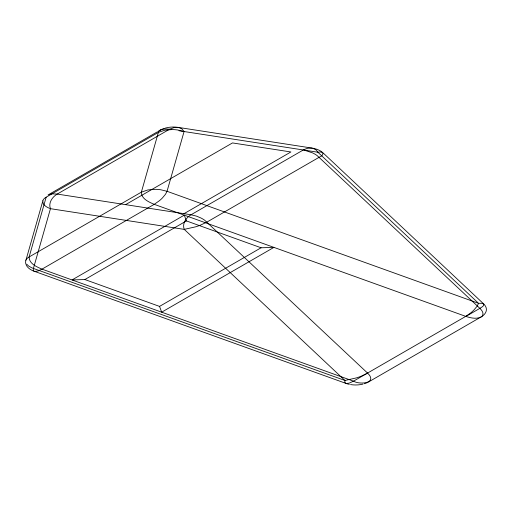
<?xml version="1.0" encoding="UTF-8"?>
<svg xmlns="http://www.w3.org/2000/svg" width="512" height="512" viewBox="0 0 512 512"><rect width="100%" height="100%" fill="white"/><g stroke="black" fill="none" stroke-linecap="round" stroke-linejoin="round"><path stroke-width="0.77" d="M26.08 259.712L42.874 200.768C42.112 205.101 47.117 207.43 50.458 208.678L184.262 229.376L195.878 226.765A58.861 33.984 0 0 0 200.698 225.024L206.944 222.067L319.187 157.261C324.902 154.976 323.763 150.835 317.882 152.23L184.077 131.533L177.805 130.01A24.461 14.118 0 0 0 172.237 129.562L164.979 130.15L158.394 132.39L46.157 197.19A11.501 6.643 0 0 0 42.822 200.762M46.157 197.19L29.126 256.954C28.954 263.616 36.787 266.918 41.99 269.139L71.494 279.75M157.312 131.866L48.051 194.944L52.038 193.843L57.235 194.074L191.04 214.771L196.474 216.122L200.883 217.965A31.891 18.413 0 0 1 204.717 220.25L367.642 373.158C378.01 383.232 359.744 384.992 353.523 381.171L72.032 279.942L184.275 215.142L186.413 220.915L261.088 247.776L273.92 247.379L161.677 312.179L159.539 306.4L84.864 279.546L72.032 279.942M158.022 131.456C161.907 128.339 167.142 128.723 171.712 129.619M125.594 204.646L232.493 142.931L290.899 151.968L184.006 213.683M84.864 279.546L186.413 220.915M159.539 306.4L261.088 247.776M465.882 316.442L479.878 308.358C481.235 307.315 484.595 306.035 483.661 303.904L322.97 152.806M367.642 373.158L361.389 376.122A58.861 33.984 0 0 1 356.57 377.856L344.954 380.474L33.427 268.442A20.326 11.738 0 0 1 31.846 267.821L28.602 266.01L26.65 264.128M322.368 152.282A18.515 10.688 0 0 0 311.987 148.077L178.176 127.379L174.426 127.443L169.472 129.274L57.235 194.074C52.352 196.832 48.109 202.982 50.458 208.678L33.35 268.691L33.293 270.253L33.952 271.162L346.163 383.462L349.158 383.149L353.523 381.171L465.76 316.371L470.906 312.768A60.333 34.835 0 0 0 473.939 309.99L477.043 306.291L478.573 303.328L481.754 303.277L483.661 303.904A18.515 10.688 0 0 1 482.093 316.352L368.736 381.856A18.515 10.688 0 0 1 364.346 383.738M311.987 148.077L307.667 148.25L303.802 149.683L191.04 214.771C186.157 217.536 181.92 223.686 184.262 229.376L344.954 380.474L344.819 382.285L345.856 383.373A18.509 10.688 0 0 0 349.331 384.346M34.714 271.443L37.946 271.014L41.99 269.139L154.227 204.339L159.379 200.736A60.333 34.835 0 0 0 162.413 197.958L165.51 194.259L167.046 191.296L184.077 131.533L181.882 128.864L178.49 127.43M178.989 130.746L183.814 131.488M304.198 150.131L312.531 152.87A31.834 18.381 0 0 1 317.094 155.552L479.878 308.358C481.734 310.112 483.898 312.864 482.579 315.52A6.669 3.853 0 0 1 480.986 317.062C476.166 319.296 470.579 317.958 465.76 316.371L154.227 204.339C149.024 202.118 141.19 198.816 141.363 192.154L158.394 132.39A7.123 4.115 0 0 1 160.256 130.125M312.896 148.262L316.23 150.003L317.882 152.23L478.573 303.328L167.046 191.296L160.774 189.773A24.461 14.118 0 0 0 155.206 189.325L147.949 189.914L141.363 192.154L29.126 256.954A11.501 6.643 0 0 0 25.792 260.525M160.294 130.144A18.515 10.688 0 0 1 164.506 128.32M165.318 128.083A18.515 10.688 0 0 1 178.176 127.379M34.323 271.341A18.515 10.688 0 0 1 26.221 265.011M25.939 264.301A18.515 10.688 0 0 1 25.843 260.531M362.97 384.115A18.515 10.688 0 0 1 350.541 384.576"/></g></svg>
